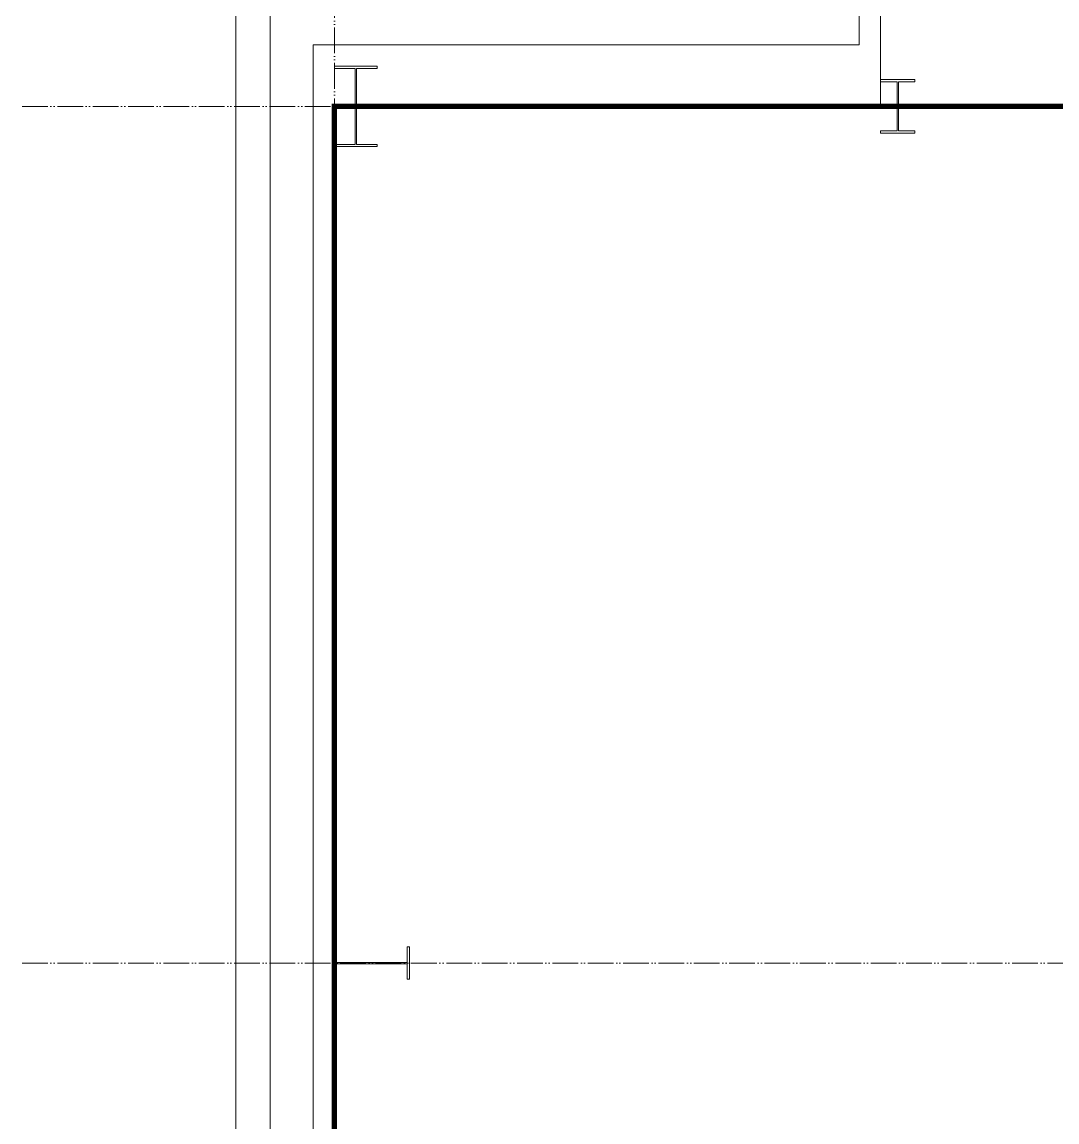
# Model space of a CAD drawing. Header units: millimetres. Extents: x 163705 to 1616509, y 81827 to 302547.
# Drawn here: x 181710 to 191375, y 155375 to 165648 of the extents above; entities that cross this region are included whole.
import ezdxf

# ---------------------------------------------------------------- set-up
doc = ezdxf.new("R2010")
doc.units = ezdxf.units.MM
doc.header["$LTSCALE"] = 10
doc.linetypes.add('ACAD_ISO05W100', pattern=[33, 24, -3, 0, -3, 0, -3])
for name, color, linetype, lineweight in [('1-双点线', 8, 'ACAD_ISO05W100', 0), ('1-建筑轮廓', 7, 'Continuous', 20), ('1-钢构', 6, 'Continuous', 0)]:
    doc.layers.add(name, color=color, linetype=linetype, lineweight=lineweight)

# ---------------------------------------------------------------- blocks, each defined once
blk = doc.blocks.new('G$C5C029050')
blk.add_line((8018.6, 77039.4), (8018.6, 69039.4))
at = {"layer": '1-双点线'}
for p, q in [((2918.6, 77039.4), (2918.6, 5439.4)), ((1, 69039.4), (92688.6, 69039.4)), ((1, 61039.4), (92688.6, 61039.4))]:
    blk.add_line(p, q, dxfattribs=at)
at = {"layer": '1-双点线', "const_width": 50}
blk.add_lwpolyline([(2918.6, 69039.4), (2918.6, 21039.4), (86618.6, 21039.4), (86618.6, 69039.4)], close=True, dxfattribs=at)
at = {"layer": '1-双点线'}
blk.add_lwpolyline([(2918.6, 69039.4), (86618.6, 69039.4), (86618.6, 45039.4), (2918.6, 45039.4)], close=True, dxfattribs=at)
at = {"layer": '1-建筑轮廓'}
for points in [[(7098.6, 77039.4), (7098.6, 70334.4), (1998.6, 70334.4), (1998.6, 8119.4), (8918.6, 8119.4)], [(7418.6, 77039.4), (7418.6, 70014.4), (2318.6, 70014.4), (2318.6, 8439.4), (8918.6, 8439.4)], [(7818.6, 77039.4), (7818.6, 69614.4), (2718.6, 69614.4), (2718.6, 8839.4), (59793.6, 8839.4), (59793.6, 9628.2), (86618.6, 20822.7)]]:
    blk.add_lwpolyline(points, dxfattribs=at)
at = {"layer": '1-钢构'}
for points in [[(3318.6, 69414.4), (3318.6, 69394.3), (3124.6, 69394.3), (3124.6, 68684.6), (3318.6, 68684.6), (3318.6, 68664.4), (2918.6, 68664.4), (2918.6, 68684.6), (3112.5, 68684.6), (3112.5, 69394.3), (2918.6, 69394.3), (2918.6, 69414.4), (3318.6, 69414.4)], [(8018.6, 68789.4), (8018.6, 68809.6), (8172.5, 68809.6), (8172.5, 69269.3), (8018.6, 69269.3), (8018.6, 69289.4), (8338.6, 69289.4), (8338.6, 69269.3), (8184.6, 69269.3), (8184.6, 68809.6), (8338.6, 68809.6), (8338.6, 68789.4), (8018.6, 68789.4)], [(3618.6, 60889.4), (3598.4, 60889.4), (3598.4, 61033.4), (2938.8, 61033.4), (2938.8, 60889.4), (2918.6, 60889.4), (2918.6, 61189.4), (2938.8, 61189.4), (2938.8, 61045.5), (3598.4, 61045.5), (3598.4, 61189.4), (3618.6, 61189.4), (3618.6, 60889.4)]]:
    blk.add_lwpolyline(points, dxfattribs=at)

msp = doc.modelspace()

# ---------------------------------------------------------------- block references
at = {"layer": '1-建筑轮廓'}
msp.add_blockref('G$C5C029050', (181709.24, 95820.209), dxfattribs=at)

doc.saveas('drawing.dxf')
